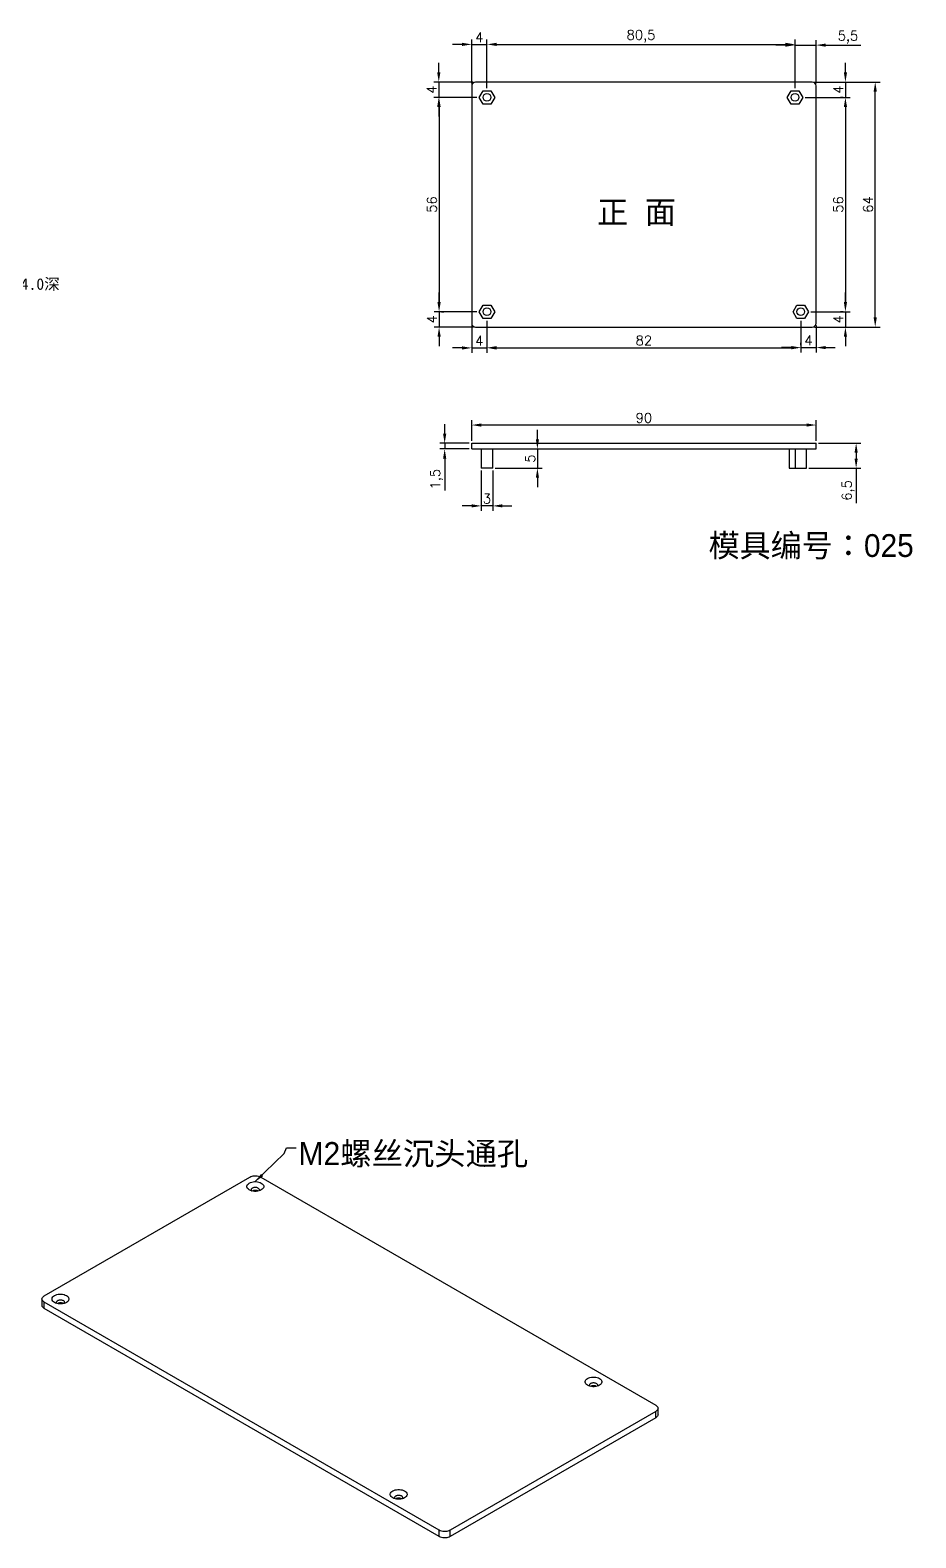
# Model space of a CAD drawing. Header units: millimetres. Extents: x 1426 to 4436, y -331 to 92.
# Drawn here: x 2647 to 2878.4, y -306.5 to 87.4 of the extents above; entities that cross this region are included whole.
import ezdxf

# ---------------------------------------------------------------- set-up
doc = ezdxf.new("R2010")
doc.units = ezdxf.units.MM
doc.styles.add('ST', font='PMingLiU.ttf')
doc.styles.get("Standard").update_dxf_attribs({"font": 'txt', "bigfont": 'gbcbig.shx'})
doc.dimstyles.new('ISO-25', dxfattribs={"dimtxt": 2.5, "dimasz": 2.5, "dimexe": 1.25, "dimexo": 0.625, "dimtad": 1, "dimtxsty": 'Standard', "dimcen": 2.5, "dimadec": 0, "dimazin": 0, "dimtfac": 1, "dimtmove": 0, "dimatfit": 3, "dimfxl": 0, "dimarcsym": 0})

# ---------------------------------------------------------------- blocks, each defined once
blk = doc.blocks.new('*D92')
at = {"color": 0, "lineweight": -2}
for p, q in [((2759.86, 83.63), (2757.36, 83.63)), ((2762.36, 73.42), (2762.36, 84.88)), ((2762.36, 83.63), (2766.36, 83.63)), ((2766.36, 72.17), (2766.36, 84.88)), ((2768.86, 83.63), (2771.36, 83.63))]:
    blk.add_line(p, q, dxfattribs=at)
at = {"color": 0}
for points in [[(2759.86, 84.05), (2759.86, 83.22), (2762.36, 83.63)], [(2768.86, 84.05), (2768.86, 83.22), (2766.36, 83.63)]]:
    blk.add_solid(points, dxfattribs=at)
at = {"layer": 'Defpoints', "color": 0}
for p in [(2766.36, 83.63), (2762.36, 72.8), (2766.36, 71.55)]:
    blk.add_point(p, dxfattribs=at)
at = {"color": 0, "insert": (2764.36, 85.51), "char_height": 2.5, "attachment_point": 5}
blk.add_mtext('4', dxfattribs=at)
blk = doc.blocks.new('*D93')
at = {"color": 0, "lineweight": -2}
for p, q in [((2766.36, 75.68), (2766.36, 84.88)), ((2768.86, 83.63), (2844.36, 83.63)), ((2846.86, 72.17), (2846.86, 84.88))]:
    blk.add_line(p, q, dxfattribs=at)
at = {"color": 0}
for points in [[(2768.86, 84.05), (2768.86, 83.22), (2766.36, 83.63)], [(2844.36, 84.05), (2844.36, 83.22), (2846.86, 83.63)]]:
    blk.add_solid(points, dxfattribs=at)
at = {"layer": 'Defpoints', "color": 0}
for p in [(2846.86, 83.63), (2766.36, 75.06), (2846.86, 71.55)]:
    blk.add_point(p, dxfattribs=at)
at = {"color": 0, "insert": (2806.61, 85.72), "char_height": 2.5, "attachment_point": 5}
blk.add_mtext('80,5', dxfattribs=at)
blk = doc.blocks.new('*D94')
at = {"color": 0, "lineweight": -2}
for p, q in [((2844.36, 83.45), (2841.86, 83.45)), ((2846.86, 72.17), (2846.86, 84.7)), ((2846.86, 83.45), (2852.36, 83.45)), ((2852.36, 73.42), (2852.36, 84.7)), ((2854.86, 83.45), (2864.02, 83.45))]:
    blk.add_line(p, q, dxfattribs=at)
at = {"color": 0}
for points in [[(2844.36, 83.86), (2844.36, 83.03), (2846.86, 83.45)], [(2854.86, 83.86), (2854.86, 83.03), (2852.36, 83.45)]]:
    blk.add_solid(points, dxfattribs=at)
at = {"layer": 'Defpoints', "color": 0}
for p in [(2852.36, 83.45), (2846.86, 71.55), (2852.36, 72.8)]:
    blk.add_point(p, dxfattribs=at)
at = {"color": 0, "insert": (2860.69, 85.53), "char_height": 2.5, "attachment_point": 5}
blk.add_mtext('5,5', dxfattribs=at)
blk = doc.blocks.new('*D95')
at = {"color": 0, "lineweight": -2}
for p, q in [((2753.76, 76.3), (2753.76, 78.8)), ((2762.73, 73.8), (2752.51, 73.8)), ((2753.76, 73.8), (2753.76, 69.8)), ((2763.71, 69.8), (2752.51, 69.8)), ((2753.76, 67.3), (2753.76, 64.8))]:
    blk.add_line(p, q, dxfattribs=at)
at = {"color": 0}
for points in [[(2753.35, 76.3), (2754.18, 76.3), (2753.76, 73.8)], [(2753.35, 67.3), (2754.18, 67.3), (2753.76, 69.8)]]:
    blk.add_solid(points, dxfattribs=at)
at = {"layer": 'Defpoints', "color": 0}
for p in [(2763.36, 73.8), (2753.76, 69.8), (2764.33, 69.8)]:
    blk.add_point(p, dxfattribs=at)
at = {"color": 0, "insert": (2751.89, 71.8), "char_height": 2.5, "attachment_point": 5, "rotation": 90}
blk.add_mtext('4', dxfattribs=at)
blk = doc.blocks.new('*D96')
at = {"color": 0, "lineweight": -2}
for p, q in [((2757.49, 69.8), (2752.58, 69.8)), ((2753.83, 67.3), (2753.83, 16.3)), ((2763.71, 13.8), (2752.58, 13.8))]:
    blk.add_line(p, q, dxfattribs=at)
at = {"color": 0}
for points in [[(2753.42, 67.3), (2754.25, 67.3), (2753.83, 69.8)], [(2753.42, 16.3), (2754.25, 16.3), (2753.83, 13.8)]]:
    blk.add_solid(points, dxfattribs=at)
at = {"layer": 'Defpoints', "color": 0}
for p in [(2758.11, 69.8), (2753.83, 13.8), (2764.33, 13.8)]:
    blk.add_point(p, dxfattribs=at)
at = {"color": 0, "insert": (2751.96, 41.8), "char_height": 2.5, "attachment_point": 5, "rotation": 90}
blk.add_mtext('56', dxfattribs=at)
blk = doc.blocks.new('*D97')
at = {"color": 0, "lineweight": -2}
for p, q in [((2753.84, 16.3), (2753.84, 18.8)), ((2753.84, 13.8), (2753.84, 9.8)), ((2754.46, 13.8), (2755.09, 13.8)), ((2762.73, 9.8), (2752.59, 9.8)), ((2753.84, 7.3), (2753.84, 4.8))]:
    blk.add_line(p, q, dxfattribs=at)
at = {"color": 0}
for points in [[(2753.43, 16.3), (2754.26, 16.3), (2753.84, 13.8)], [(2753.43, 7.3), (2754.26, 7.3), (2753.84, 9.8)]]:
    blk.add_solid(points, dxfattribs=at)
at = {"layer": 'Defpoints', "color": 0}
for p in [(2753.83, 13.8), (2753.84, 9.8), (2763.36, 9.8)]:
    blk.add_point(p, dxfattribs=at)
at = {"color": 0, "insert": (2751.97, 11.8), "char_height": 2.5, "attachment_point": 5, "rotation": 90}
blk.add_mtext('4', dxfattribs=at)
blk = doc.blocks.new('*D98')
at = {"color": 0, "lineweight": -2}
for p, q in [((2762.36, 10.17), (2762.36, 3.1)), ((2766.36, 11.42), (2766.36, 3.1)), ((2759.86, 4.35), (2757.36, 4.35)), ((2762.36, 4.35), (2766.36, 4.35)), ((2768.86, 4.35), (2771.36, 4.35))]:
    blk.add_line(p, q, dxfattribs=at)
at = {"color": 0}
for points in [[(2759.86, 4.76), (2759.86, 3.93), (2762.36, 4.35)], [(2768.86, 4.76), (2768.86, 3.93), (2766.36, 4.35)]]:
    blk.add_solid(points, dxfattribs=at)
at = {"layer": 'Defpoints', "color": 0}
for p in [(2766.36, 12.05), (2762.36, 10.8), (2766.36, 4.35)]:
    blk.add_point(p, dxfattribs=at)
at = {"color": 0, "insert": (2764.36, 6.22), "char_height": 2.5, "attachment_point": 5}
blk.add_mtext('4', dxfattribs=at)
blk = doc.blocks.new('*D99')
at = {"color": 0, "lineweight": -2}
for p, q in [((2848.36, 11.42), (2848.36, 3.15)), ((2766.36, 6.64), (2766.36, 3.15)), ((2768.86, 4.4), (2845.86, 4.4))]:
    blk.add_line(p, q, dxfattribs=at)
at = {"color": 0}
for points in [[(2768.86, 4.82), (2768.86, 3.98), (2766.36, 4.4)], [(2845.86, 4.82), (2845.86, 3.98), (2848.36, 4.4)]]:
    blk.add_solid(points, dxfattribs=at)
at = {"layer": 'Defpoints', "color": 0}
for p in [(2848.36, 12.05), (2766.36, 7.26), (2848.36, 4.4)]:
    blk.add_point(p, dxfattribs=at)
at = {"color": 0, "insert": (2807.36, 6.28), "char_height": 2.5, "attachment_point": 5}
blk.add_mtext('82', dxfattribs=at)
blk = doc.blocks.new('*D100')
at = {"color": 0, "lineweight": -2}
for p, q in [((2852.36, 10.17), (2852.36, 3.19)), ((2845.86, 4.44), (2843.36, 4.44)), ((2848.36, 5.03), (2848.36, 5.69)), ((2848.36, 4.44), (2852.36, 4.44)), ((2854.86, 4.44), (2857.36, 4.44))]:
    blk.add_line(p, q, dxfattribs=at)
at = {"color": 0}
for points in [[(2845.86, 4.85), (2845.86, 4.02), (2848.36, 4.44)], [(2854.86, 4.85), (2854.86, 4.02), (2852.36, 4.44)]]:
    blk.add_solid(points, dxfattribs=at)
at = {"layer": 'Defpoints', "color": 0}
for p in [(2852.36, 10.8), (2848.36, 4.4), (2852.36, 4.44)]:
    blk.add_point(p, dxfattribs=at)
at = {"color": 0, "insert": (2850.36, 6.31), "char_height": 2.5, "attachment_point": 5}
blk.add_mtext('4', dxfattribs=at)
blk = doc.blocks.new('*D101')
at = {"color": 0, "lineweight": -2}
for p, q in [((2860.02, 76.3), (2860.02, 78.8)), ((2851.98, 73.8), (2861.27, 73.8)), ((2860.02, 73.8), (2860.02, 69.8)), ((2849.5, 69.8), (2861.27, 69.8)), ((2860.02, 67.3), (2860.02, 64.8))]:
    blk.add_line(p, q, dxfattribs=at)
at = {"color": 0}
for points in [[(2859.61, 76.3), (2860.44, 76.3), (2860.02, 73.8)], [(2859.61, 67.3), (2860.44, 67.3), (2860.02, 69.8)]]:
    blk.add_solid(points, dxfattribs=at)
at = {"layer": 'Defpoints', "color": 0}
for p in [(2851.36, 73.8), (2848.88, 69.8), (2860.02, 69.8)]:
    blk.add_point(p, dxfattribs=at)
at = {"color": 0, "insert": (2858.15, 71.8), "char_height": 2.5, "attachment_point": 5, "rotation": 90}
blk.add_mtext('4', dxfattribs=at)
blk = doc.blocks.new('*D102')
at = {"color": 0, "lineweight": -2}
for p, q in [((2859.4, 69.8), (2858.77, 69.8)), ((2860.02, 67.3), (2860.02, 16.3)), ((2851, 13.8), (2861.27, 13.8))]:
    blk.add_line(p, q, dxfattribs=at)
at = {"color": 0}
for points in [[(2859.61, 67.3), (2860.44, 67.3), (2860.02, 69.8)], [(2859.61, 16.3), (2860.44, 16.3), (2860.02, 13.8)]]:
    blk.add_solid(points, dxfattribs=at)
at = {"layer": 'Defpoints', "color": 0}
for p in [(2860.02, 69.8), (2850.38, 13.8), (2860.02, 13.8)]:
    blk.add_point(p, dxfattribs=at)
at = {"color": 0, "insert": (2858.15, 41.8), "char_height": 2.5, "attachment_point": 5, "rotation": 90}
blk.add_mtext('56', dxfattribs=at)
blk = doc.blocks.new('*D103')
at = {"color": 0, "lineweight": -2}
for p, q in [((2860.02, 16.3), (2860.02, 18.8)), ((2859.4, 13.8), (2858.77, 13.8)), ((2860.02, 13.8), (2860.02, 9.8)), ((2851.98, 9.8), (2861.27, 9.8)), ((2860.02, 7.3), (2860.02, 4.8))]:
    blk.add_line(p, q, dxfattribs=at)
at = {"color": 0}
for points in [[(2859.61, 16.3), (2860.44, 16.3), (2860.02, 13.8)], [(2859.61, 7.3), (2860.44, 7.3), (2860.02, 9.8)]]:
    blk.add_solid(points, dxfattribs=at)
at = {"layer": 'Defpoints', "color": 0}
for p in [(2860.02, 13.8), (2851.36, 9.8), (2860.02, 9.8)]:
    blk.add_point(p, dxfattribs=at)
at = {"color": 0, "insert": (2858.15, 11.8), "char_height": 2.5, "attachment_point": 5, "rotation": 90}
blk.add_mtext('4', dxfattribs=at)
blk = doc.blocks.new('*D104')
at = {"color": 0, "lineweight": -2}
for p, q in [((2851.98, 73.8), (2869.06, 73.8)), ((2867.81, 12.3), (2867.81, 71.3)), ((2851.98, 9.8), (2869.06, 9.8))]:
    blk.add_line(p, q, dxfattribs=at)
at = {"color": 0}
for points in [[(2867.39, 71.3), (2868.23, 71.3), (2867.81, 73.8)], [(2867.39, 12.3), (2868.23, 12.3), (2867.81, 9.8)]]:
    blk.add_solid(points, dxfattribs=at)
at = {"layer": 'Defpoints', "color": 0}
for p in [(2851.36, 73.8), (2867.81, 73.8), (2851.36, 9.8)]:
    blk.add_point(p, dxfattribs=at)
at = {"color": 0, "insert": (2865.94, 41.8), "char_height": 2.5, "attachment_point": 5, "rotation": 90}
blk.add_mtext('64', dxfattribs=at)
blk = doc.blocks.new('*D105')
at = {"color": 0, "lineweight": -2}
for p, q in [((2762.36, -19.92), (2762.36, -14.55)), ((2852.36, -19.92), (2852.36, -14.55)), ((2849.86, -15.8), (2764.86, -15.8))]:
    blk.add_line(p, q, dxfattribs=at)
at = {"color": 0}
for points in [[(2764.86, -15.38), (2764.86, -16.22), (2762.36, -15.8)], [(2849.86, -15.38), (2849.86, -16.22), (2852.36, -15.8)]]:
    blk.add_solid(points, dxfattribs=at)
at = {"layer": 'Defpoints', "color": 0}
for p in [(2762.36, -15.8), (2762.36, -20.55), (2852.36, -20.55)]:
    blk.add_point(p, dxfattribs=at)
at = {"color": 0, "insert": (2807.36, -13.93), "char_height": 2.5, "attachment_point": 5}
blk.add_mtext('90', dxfattribs=at)
blk = doc.blocks.new('*D106')
at = {"color": 0, "lineweight": -2}
for p, q in [((2755.3, -18.05), (2755.3, -15.55)), ((2761.73, -20.55), (2754.05, -20.55)), ((2761.73, -22.05), (2754.05, -22.05)), ((2755.3, -20.55), (2755.3, -22.05)), ((2755.3, -24.55), (2755.3, -32.88))]:
    blk.add_line(p, q, dxfattribs=at)
at = {"color": 0}
for points in [[(2754.88, -18.05), (2755.72, -18.05), (2755.3, -20.55)], [(2754.88, -24.55), (2755.72, -24.55), (2755.3, -22.05)]]:
    blk.add_solid(points, dxfattribs=at)
at = {"layer": 'Defpoints', "color": 0}
for p in [(2755.3, -22.05), (2762.36, -20.55), (2762.36, -22.05)]:
    blk.add_point(p, dxfattribs=at)
at = {"color": 0, "insert": (2753.22, -29.96), "char_height": 2.5, "attachment_point": 5, "rotation": 90}
blk.add_mtext('1,5', dxfattribs=at)
blk = doc.blocks.new('*D107')
at = {"color": 0, "lineweight": -2}
for p, q in [((2779.53, -19.55), (2779.53, -17.05)), ((2779.41, -22.05), (2780.78, -22.05)), ((2779.53, -22.05), (2779.53, -27.05)), ((2768.48, -27.05), (2780.78, -27.05)), ((2779.53, -29.55), (2779.53, -32.05))]:
    blk.add_line(p, q, dxfattribs=at)
at = {"color": 0}
for points in [[(2779.12, -19.55), (2779.95, -19.55), (2779.53, -22.05)], [(2779.12, -29.55), (2779.95, -29.55), (2779.53, -27.05)]]:
    blk.add_solid(points, dxfattribs=at)
at = {"layer": 'Defpoints', "color": 0}
for p in [(2778.79, -22.05), (2767.86, -27.05), (2779.53, -27.05)]:
    blk.add_point(p, dxfattribs=at)
at = {"color": 0, "insert": (2777.66, -24.55), "char_height": 2.5, "attachment_point": 5, "rotation": 90}
blk.add_mtext('5', dxfattribs=at)
blk = doc.blocks.new('*D108')
at = {"color": 0, "lineweight": -2}
for p, q in [((2852.98, -20.55), (2864.07, -20.55)), ((2862.82, -23.05), (2862.82, -24.55)), ((2850.48, -27.05), (2864.07, -27.05)), ((2862.82, -27.05), (2862.82, -36.21))]:
    blk.add_line(p, q, dxfattribs=at)
at = {"color": 0}
for points in [[(2862.41, -23.05), (2863.24, -23.05), (2862.82, -20.55)], [(2862.41, -24.55), (2863.24, -24.55), (2862.82, -27.05)]]:
    blk.add_solid(points, dxfattribs=at)
at = {"layer": 'Defpoints', "color": 0}
for p in [(2852.36, -20.55), (2849.86, -27.05), (2862.82, -27.05)]:
    blk.add_point(p, dxfattribs=at)
at = {"color": 0, "insert": (2860.74, -32.88), "char_height": 2.5, "attachment_point": 5, "rotation": 90}
blk.add_mtext('6,5', dxfattribs=at)
blk = doc.blocks.new('*D109')
at = {"color": 0, "lineweight": -2}
for p, q in [((2764.86, -27.67), (2764.86, -38.17)), ((2767.86, -27.67), (2767.86, -38.17)), ((2762.36, -36.92), (2759.86, -36.92)), ((2767.86, -36.92), (2764.86, -36.92)), ((2770.36, -36.92), (2772.86, -36.92))]:
    blk.add_line(p, q, dxfattribs=at)
at = {"color": 0}
for points in [[(2762.36, -36.5), (2762.36, -37.33), (2764.86, -36.92)], [(2770.36, -36.5), (2770.36, -37.33), (2767.86, -36.92)]]:
    blk.add_solid(points, dxfattribs=at)
at = {"layer": 'Defpoints', "color": 0}
for p in [(2764.86, -27.05), (2767.86, -27.05), (2764.86, -36.92)]:
    blk.add_point(p, dxfattribs=at)
at = {"color": 0, "insert": (2766.36, -35.04), "char_height": 2.5, "attachment_point": 5}
blk.add_mtext('3', dxfattribs=at)
blk = doc.blocks.new('*D262')
at = {"color": 0, "lineweight": -2}
for p, q in [((2461.37, -188.13), (2461.37, -181.05)), ((4149.79, -185.76), (4131.83, -185.76)), ((4133.08, -237.06), (4133.08, -188.26)), ((2476.81, -190.63), (2460.12, -190.63)), ((2461.37, -194.63), (2461.37, -190.63)), ((2478.81, -194.63), (2460.12, -194.63)), ((2461.37, -197.13), (2461.37, -199.63)), ((4148.51, -239.56), (4131.83, -239.56))]:
    blk.add_line(p, q, dxfattribs=at)
at = {"color": 0}
for points in [[(2460.95, -188.13), (2461.78, -188.13), (2461.37, -190.63)], [(4132.66, -188.26), (4133.5, -188.26), (4133.08, -185.76)], [(2460.95, -197.13), (2461.78, -197.13), (2461.37, -194.63)], [(4132.66, -237.06), (4133.5, -237.06), (4133.08, -239.56)]]:
    blk.add_solid(points, dxfattribs=at)
at = {"layer": 'Defpoints', "color": 0}
for p in [(4133.08, -185.76), (4150.42, -185.76), (2461.37, -190.63), (2477.44, -190.63), (2479.44, -194.63), (4149.14, -239.56)]:
    blk.add_point(p, dxfattribs=at)
at = {"color": 0, "attachment_point": 5, "rotation": 90}
for s, insert, char_height in [('4', (2458.24, -183.34), 5), ('53,8', (4131, -212.66), 2.5)]:
    blk.add_mtext(s, dxfattribs=dict(at, insert=insert, char_height=char_height))
blk = doc.blocks.new('*D263')
at = {"color": 0, "lineweight": -2}
for p, q in [((4144.42, -196.04), (4144.42, -178.9)), ((4146.92, -180.15), (4173.92, -180.15)), ((4176.42, -200.83), (4176.42, -178.9)), ((2593.41, -264.13), (2593.41, -257.05)), ((2603.81, -266.63), (2592.16, -266.63)), ((2593.41, -270.63), (2593.41, -266.63)), ((2593.46, -270.63), (2592.16, -270.63)), ((2593.41, -273.13), (2593.41, -275.63))]:
    blk.add_line(p, q, dxfattribs=at)
at = {"color": 0}
for points in [[(4146.92, -179.74), (4146.92, -180.57), (4144.42, -180.15)], [(4173.92, -179.74), (4173.92, -180.57), (4176.42, -180.15)], [(2592.99, -264.13), (2593.83, -264.13), (2593.41, -266.63)], [(2592.99, -273.13), (2593.83, -273.13), (2593.41, -270.63)]]:
    blk.add_solid(points, dxfattribs=at)
at = {"layer": 'Defpoints', "color": 0}
for p in [(4176.42, -180.15), (4144.42, -196.66), (4176.42, -201.46), (2593.41, -266.63), (2604.44, -266.63), (2594.08, -270.63)]:
    blk.add_point(p, dxfattribs=at)
at = {"color": 0, "insert": (4160.42, -178.28), "char_height": 2.5, "attachment_point": 5}
blk.add_mtext('32', dxfattribs=at)
at = {"color": 0, "insert": (2590.28, -259.34), "char_height": 5, "attachment_point": 5, "rotation": 90}
blk.add_mtext('4', dxfattribs=at)

msp = doc.modelspace()

# ---------------------------------------------------------------- linework, layer by layer
at = {"linetype": 'Continuous'}
for p, q in [((2762.35539, 72.79857), (2762.35539, 10.79857)), ((2851.35539, 73.79857), (2763.35539, 73.79857)), ((2764.33467, 69.79857), (2765.34503, 71.54857)), ((2765.34503, 71.54857), (2767.36576, 71.54857)), ((2767.36576, 71.54857), (2768.37612, 69.79857)), ((2844.83467, 69.79857), (2845.84503, 71.54857)), ((2845.84503, 71.54857), (2847.86576, 71.54857)), ((2847.86576, 71.54857), (2848.87612, 69.79857)), ((2852.35539, 10.79857), (2852.35539, 72.79857)), ((2765.34503, 68.04857), (2764.33467, 69.79857)), ((2767.36576, 68.04857), (2765.34503, 68.04857)), ((2768.37612, 69.79857), (2767.36576, 68.04857)), ((2845.84503, 68.04857), (2844.83467, 69.79857)), ((2847.86576, 68.04857), (2845.84503, 68.04857)), ((2848.87612, 69.79857), (2847.86576, 68.04857)), ((2764.33467, 13.79857), (2765.34503, 15.54857)), ((2765.34503, 12.04857), (2764.33467, 13.79857)), ((2765.34503, 15.54857), (2767.36576, 15.54857)), ((2767.36576, 12.04857), (2765.34503, 12.04857)), ((2767.36576, 15.54857), (2768.37612, 13.79857)), ((2768.37612, 13.79857), (2767.36576, 12.04857)), ((2846.33467, 13.79857), (2847.34503, 15.54857)), ((2847.34503, 12.04857), (2846.33467, 13.79857)), ((2847.34503, 15.54857), (2849.36576, 15.54857)), ((2849.36576, 12.04857), (2847.34503, 12.04857)), ((2849.36576, 15.54857), (2850.37612, 13.79857)), ((2850.37612, 13.79857), (2849.36576, 12.04857)), ((2763.35539, 9.79857), (2851.35539, 9.79857)), ((2762.35539, -22.04632), (2762.35539, -20.54632)), ((2762.35539, -20.54632), (2763.35539, -20.54632)), ((2762.35539, -22.04632), (2852.35539, -22.04632)), ((2763.35539, -20.54632), (2852.35539, -20.54632)), ((2764.85539, -22.04632), (2764.85539, -27.04632)), ((2767.85539, -27.04632), (2767.85539, -22.04632)), ((2845.35539, -22.04632), (2845.35539, -27.04632)), ((2846.85539, -22.04632), (2846.85539, -27.04632)), ((2849.85539, -27.04632), (2849.85539, -22.04632)), ((2852.35539, -22.04632), (2852.35539, -20.54632)), ((2767.85539, -27.04632), (2764.85539, -27.04632)), ((2845.35539, -27.04632), (2849.85539, -27.04632))]:
    msp.add_line(p, q, dxfattribs=at)
for p, q in [((2650.65666, -243.29337), (2704.39678, -212.2668)), ((2707.2252, -212.2668), (2810.46279, -271.87048)), ((2650.07087, -244.10986), (2650.07087, -245.74286)), ((2753.89425, -304.53003), (2650.65666, -244.92635)), ((2650.65666, -246.55935), (2650.65666, -244.92635)), ((2753.89425, -306.16303), (2650.65666, -246.55935)), ((2810.46279, -273.50346), (2756.72268, -304.53003)), ((2810.46279, -275.13646), (2756.72268, -306.16303)), ((2810.46279, -275.13646), (2810.46279, -273.50346)), ((2811.04858, -274.31997), (2811.04858, -272.68697)), ((2753.89425, -306.16303), (2753.89425, -304.53003)), ((2756.72268, -306.16303), (2756.72268, -304.53003))]:
    msp.add_line(p, q)
for points in [[(2704.39678, -212.2668, 0), (2704.66384, -212.13742, 0), (2704.96575, -212.03679, 0), (2705.29335, -211.96795, 0), (2705.63668, -211.93299, 0), (2705.9853, -211.93299, 0), (2706.32863, -211.96795, 0), (2706.65623, -212.03679, 0), (2706.95814, -212.13742, 0), (2707.2252, -212.2668, 0)], [(2704.25533, -215.61439, 0), (2704.00884, -215.44479, 0), (2703.8171, -215.25304, 0), (2703.68594, -215.04499, 0), (2703.61936, -214.82695, 0), (2703.61936, -214.60555, 0), (2703.68596, -214.38751, 0), (2703.81712, -214.17946, 0), (2704.00887, -213.98772, 0), (2704.25535, -213.81813, 0)], [(2707.36665, -215.61439, 0), (2707.07288, -215.75671, 0), (2706.74078, -215.86741, 0), (2706.38042, -215.94314, 0), (2706.00276, -215.98159, 0), (2705.61928, -215.98159, 0), (2705.24162, -215.94315, 0), (2704.88126, -215.86743, 0), (2704.54915, -215.75673, 0), (2704.25538, -215.61442, 0), (2704.25533, -215.61439, 0)], [(2704.25535, -213.81813, 0), (2704.54912, -213.67581, 0), (2704.88123, -213.56511, 0), (2705.24159, -213.48939, 0), (2705.61925, -213.45094, 0), (2706.00273, -213.45094, 0), (2706.38039, -213.48939, 0), (2706.74075, -213.56511, 0), (2707.07286, -213.67581, 0), (2707.36662, -213.81813, 0), (2707.61312, -213.98773, 0), (2707.80487, -214.17948, 0), (2707.93603, -214.38753, 0), (2708.00262, -214.60557, 0), (2708.00262, -214.82697, 0), (2707.93603, -215.04501, 0), (2707.80487, -215.25306, 0), (2707.61312, -215.4448, 0), (2707.36665, -215.61439, 0)], [(2705.03317, -215.16535, 0), (2704.90992, -215.25015, 0), (2704.81405, -215.34602, 0), (2704.74847, -215.45005, 0), (2704.71517, -215.55907, 0), (2704.71099, -215.61442, 0)], [(2704.71099, -215.61442, 0), (2704.7277, -215.7247, 0), (2704.77733, -215.83163, 0), (2704.78202, -215.83894, 0)], [(2706.59404, -215.90324, 0), (2706.448, -215.83152, 0), (2706.28259, -215.77552, 0), (2706.10286, -215.73695, 0), (2705.91426, -215.71699, 0), (2705.72252, -215.71625, 0), (2705.53347, -215.73473, 0), (2705.35286, -215.77189, 0), (2705.18616, -215.82659, 0), (2705.03844, -215.89718, 0), (2705.02793, -215.90324, 0)], [(2706.91099, -215.61442, 0), (2706.89428, -215.50414, 0), (2706.84465, -215.39721, 0), (2706.76362, -215.29688, 0), (2706.65364, -215.2062, 0), (2706.51806, -215.12792, 0), (2706.36099, -215.06442, 0), (2706.18721, -215.01764, 0), (2706.002, -214.98899, 0), (2705.81099, -214.97934, 0), (2705.61998, -214.98899, 0), (2705.43477, -215.01764, 0), (2705.26099, -215.06442, 0), (2705.10392, -215.12792, 0), (2705.03317, -215.16535, 0)], [(2706.83996, -215.83894, 0), (2706.89185, -215.73237, 0), (2706.91091, -215.62221, 0), (2706.91099, -215.61442, 0)], [(2650.07087, -244.10986, 0), (2650.10126, -243.90935, 0), (2650.19149, -243.71493, 0), (2650.33882, -243.53252, 0), (2650.53878, -243.36764, 0), (2650.65666, -243.29337, 0)], [(2650.65666, -244.92635, 0), (2650.43257, -244.77216, 0), (2650.25826, -244.59785, 0), (2650.13902, -244.40872, 0), (2650.07848, -244.2105, 0), (2650.07087, -244.10986, 0)], [(2653.34364, -245.00799, 0), (2653.09715, -244.83838, 0), (2652.90541, -244.64664, 0), (2652.77426, -244.43859, 0), (2652.70767, -244.22054, 0), (2652.70767, -243.99914, 0), (2652.77427, -243.7811, 0), (2652.90544, -243.57305, 0), (2653.09718, -243.38131, 0), (2653.34367, -243.21172, 0)], [(2653.34367, -243.21172, 0), (2653.63743, -243.06941, 0), (2653.96954, -242.95871, 0), (2654.3299, -242.88298, 0), (2654.70756, -242.84454, 0), (2655.09104, -242.84454, 0), (2655.4687, -242.88298, 0), (2655.82906, -242.95871, 0), (2656.16117, -243.06941, 0), (2656.45494, -243.21172, 0), (2656.70143, -243.38133, 0), (2656.89318, -243.57307, 0), (2657.02434, -243.78112, 0), (2657.09093, -243.99916, 0), (2657.09093, -244.22056, 0), (2657.02434, -244.4386, 0), (2656.89318, -244.64665, 0), (2656.70143, -244.83839, 0), (2656.45496, -245.00799, 0)], [(2650.65666, -246.55935, 0), (2650.43257, -246.40517, 0), (2650.25826, -246.23086, 0), (2650.13902, -246.04172, 0), (2650.07848, -245.8435, 0), (2650.07087, -245.74286, 0)], [(2656.45496, -245.00799, 0), (2656.16119, -245.1503, 0), (2655.82909, -245.26101, 0), (2655.46873, -245.33674, 0), (2655.09107, -245.37519, 0), (2654.70759, -245.37519, 0), (2654.32993, -245.33675, 0), (2653.96957, -245.26102, 0), (2653.63746, -245.15032, 0), (2653.34369, -245.00801, 0), (2653.34364, -245.00799, 0)], [(2654.12148, -244.55894, 0), (2653.99823, -244.64375, 0), (2653.90236, -244.73962, 0), (2653.83678, -244.84364, 0), (2653.80349, -244.95266, 0), (2653.7993, -245.00801, 0)], [(2653.7993, -245.00801, 0), (2653.81601, -245.11829, 0), (2653.86564, -245.22522, 0), (2653.87033, -245.23253, 0)], [(2655.68236, -245.29684, 0), (2655.53631, -245.22511, 0), (2655.37091, -245.16911, 0), (2655.19117, -245.13055, 0), (2655.00257, -245.11059, 0), (2654.81084, -245.10984, 0), (2654.62179, -245.12833, 0), (2654.44117, -245.16548, 0), (2654.27447, -245.22019, 0), (2654.12676, -245.29077, 0), (2654.11624, -245.29684, 0)], [(2655.9993, -245.00801, 0), (2655.98259, -244.89773, 0), (2655.93296, -244.7908, 0), (2655.85193, -244.69047, 0), (2655.74195, -244.59979, 0), (2655.60637, -244.52151, 0), (2655.4493, -244.45802, 0), (2655.27552, -244.41123, 0), (2655.09031, -244.38258, 0), (2654.8993, -244.37293, 0), (2654.70829, -244.38258, 0), (2654.52308, -244.41123, 0), (2654.3493, -244.45802, 0), (2654.19223, -244.52151, 0), (2654.12148, -244.55894, 0)], [(2655.92827, -245.23253, 0), (2655.98016, -245.12596, 0), (2655.99922, -245.01581, 0), (2655.9993, -245.00801, 0)], [(2792.64368, -266.64494, 0), (2792.39718, -266.47533, 0), (2792.20545, -266.28359, 0), (2792.07429, -266.07554, 0), (2792.00771, -265.8575, 0), (2792.00771, -265.63609, 0), (2792.07431, -265.41805, 0), (2792.20547, -265.21, 0), (2792.39722, -265.01826, 0), (2792.6437, -264.84868, 0)], [(2795.75499, -266.64494, 0), (2795.46123, -266.78726, 0), (2795.12913, -266.89796, 0), (2794.76877, -266.97369, 0), (2794.39111, -267.01214, 0), (2794.00763, -267.01214, 0), (2793.62997, -266.9737, 0), (2793.2696, -266.89798, 0), (2792.93749, -266.78728, 0), (2792.64372, -266.64496, 0), (2792.64368, -266.64494, 0)], [(2792.6437, -264.84868, 0), (2792.93747, -264.70636, 0), (2793.26958, -264.59566, 0), (2793.62993, -264.51993, 0), (2794.00759, -264.48149, 0), (2794.39108, -264.48149, 0), (2794.76874, -264.51993, 0), (2795.1291, -264.59566, 0), (2795.4612, -264.70636, 0), (2795.75497, -264.84868, 0), (2796.00147, -265.01828, 0), (2796.19321, -265.21002, 0), (2796.32437, -265.41807, 0), (2796.39096, -265.63611, 0), (2796.39096, -265.85751, 0), (2796.32437, -266.07555, 0), (2796.19321, -266.2836, 0), (2796.00147, -266.47535, 0), (2795.75499, -266.64494, 0)], [(2793.42152, -266.19589, 0), (2793.29827, -266.2807, 0), (2793.2024, -266.37657, 0), (2793.13682, -266.48059, 0), (2793.10352, -266.58961, 0), (2793.09934, -266.64496, 0)], [(2793.09934, -266.64496, 0), (2793.11605, -266.75524, 0), (2793.16567, -266.86217, 0), (2793.17037, -266.86948, 0)], [(2794.98239, -266.93379, 0), (2794.83634, -266.86206, 0), (2794.67094, -266.80606, 0), (2794.49121, -266.7675, 0), (2794.30261, -266.74754, 0), (2794.11087, -266.74679, 0), (2793.92182, -266.76528, 0), (2793.7412, -266.80244, 0), (2793.57451, -266.85714, 0), (2793.42679, -266.92772, 0), (2793.41628, -266.93379, 0)], [(2795.29934, -266.64496, 0), (2795.28262, -266.53468, 0), (2795.233, -266.42775, 0), (2795.15196, -266.32742, 0), (2795.04199, -266.23674, 0), (2794.9064, -266.15846, 0), (2794.74934, -266.09497, 0), (2794.57556, -266.04818, 0), (2794.39035, -266.01953, 0), (2794.19934, -266.00988, 0), (2794.00832, -266.01953, 0), (2793.82311, -266.04818, 0), (2793.64934, -266.09497, 0), (2793.49227, -266.15846, 0), (2793.42152, -266.19589, 0)], [(2795.2283, -266.86948, 0), (2795.2802, -266.76291, 0), (2795.29925, -266.65276, 0), (2795.29934, -266.64496, 0)], [(2810.46279, -271.87048, 0), (2810.68688, -272.02466, 0), (2810.86119, -272.19897, 0), (2810.98043, -272.38811, 0), (2811.04097, -272.58633, 0), (2811.04858, -272.68697, 0)], [(2811.04858, -272.68697, 0), (2811.01819, -272.88748, 0), (2810.92796, -273.08189, 0), (2810.78063, -273.26431, 0), (2810.58067, -273.42919, 0), (2810.46279, -273.50346, 0)], [(2811.04858, -274.31997, 0), (2811.01819, -274.52048, 0), (2810.92796, -274.7149, 0), (2810.78063, -274.89731, 0), (2810.58067, -275.06219, 0), (2810.46279, -275.13646, 0)], [(2741.73199, -296.03853, 0), (2741.4855, -295.86892, 0), (2741.29376, -295.67718, 0), (2741.1626, -295.46913, 0), (2741.09602, -295.25109, 0), (2741.09602, -295.02969, 0), (2741.16262, -294.81165, 0), (2741.29378, -294.6036, 0), (2741.48553, -294.41186, 0), (2741.73201, -294.24227, 0)], [(2741.73201, -294.24227, 0), (2742.02578, -294.09995, 0), (2742.35789, -293.98925, 0), (2742.71825, -293.91353, 0), (2743.09591, -293.87508, 0), (2743.47939, -293.87508, 0), (2743.85705, -293.91353, 0), (2744.21741, -293.98925, 0), (2744.54952, -294.09995, 0), (2744.84328, -294.24227, 0), (2745.08978, -294.41187, 0), (2745.28153, -294.60361, 0), (2745.41268, -294.81167, 0), (2745.47928, -295.02971, 0), (2745.47928, -295.25111, 0), (2745.41268, -295.46915, 0), (2745.28153, -295.6772, 0), (2745.08978, -295.86894, 0), (2744.84331, -296.03853, 0)], [(2744.84331, -296.03853, 0), (2744.54954, -296.18085, 0), (2744.21744, -296.29155, 0), (2743.85708, -296.36728, 0), (2743.47942, -296.40573, 0), (2743.09594, -296.40573, 0), (2742.71828, -296.36729, 0), (2742.35792, -296.29157, 0), (2742.02581, -296.18087, 0), (2741.73204, -296.03856, 0), (2741.73199, -296.03853, 0)], [(2742.50983, -295.58949, 0), (2742.38658, -295.67429, 0), (2742.29071, -295.77016, 0), (2742.22513, -295.87419, 0), (2742.19183, -295.98321, 0), (2742.18765, -296.03856, 0)], [(2742.18765, -296.03856, 0), (2742.20436, -296.14884, 0), (2742.25399, -296.25577, 0), (2742.25868, -296.26308, 0)], [(2744.0707, -296.32738, 0), (2743.92466, -296.25565, 0), (2743.75925, -296.19966, 0), (2743.57952, -296.16109, 0), (2743.39092, -296.14113, 0), (2743.19918, -296.14039, 0), (2743.01013, -296.15887, 0), (2742.82952, -296.19603, 0), (2742.66282, -296.25073, 0), (2742.5151, -296.32132, 0), (2742.50459, -296.32738, 0)], [(2744.38765, -296.03856, 0), (2744.37094, -295.92828, 0), (2744.32131, -295.82135, 0), (2744.24028, -295.72102, 0), (2744.1303, -295.63034, 0), (2743.99471, -295.55206, 0), (2743.83765, -295.48856, 0), (2743.66387, -295.44178, 0), (2743.47866, -295.41313, 0), (2743.28765, -295.40348, 0), (2743.09664, -295.41313, 0), (2742.91143, -295.44178, 0), (2742.73765, -295.48856, 0), (2742.58058, -295.55206, 0), (2742.50983, -295.58949, 0)], [(2744.31661, -296.26308, 0), (2744.36851, -296.15651, 0), (2744.38757, -296.04635, 0), (2744.38765, -296.03856, 0)], [(2756.72268, -304.53003, 0), (2756.45562, -304.6594, 0), (2756.1537, -304.76004, 0), (2755.8261, -304.82888, 0), (2755.48277, -304.86383, 0), (2755.13415, -304.86383, 0), (2754.79083, -304.82888, 0), (2754.46323, -304.76004, 0), (2754.16131, -304.6594, 0), (2753.89425, -304.53003, 0)], [(2756.72268, -306.16303, 0), (2756.45562, -306.29241, 0), (2756.1537, -306.39304, 0), (2755.8261, -306.46188, 0), (2755.48277, -306.49684, 0), (2755.13415, -306.49684, 0), (2754.79083, -306.46188, 0), (2754.46323, -306.39304, 0), (2754.16131, -306.29241, 0), (2753.89425, -306.16303, 0)]]:
    msp.add_polyline3d(points)
at = {"color": 2}
for centre in [(2766.35539, 69.81652), (2846.85539, 69.81652), (2766.35539, 13.81652), (2848.35539, 13.81652)]:
    msp.add_circle(centre, 1, dxfattribs=at)
at = {"linetype": 'Continuous'}
for centre, start, end in [((2763.35539, 72.79857), 90, 180), ((2851.35539, 72.79857), 0, 90), ((2763.35539, 10.79857), 180, 270), ((2851.35539, 10.79857), 270, 0)]:
    msp.add_arc(centre, 1, start, end, dxfattribs=at)

# ---------------------------------------------------------------- texts
at = {"color": 3, "style": 'ST'}
msp.add_text('正  面', height=5.958716, dxfattribs=at).set_placement((2795.1336, 36.8411))
at = {"style": 'ST'}
msp.add_text('模具编号：025', height=5.958716, dxfattribs=at).set_placement((2824.22897, -50.25969))
at = {"color": 1, "attachment_point": 1, "style": 'ST'}
for s, insert, char_height, width in [('4-{\\fSimSun|b0|i0|c134|p54;铆柱 内孔M3牙 4.0深}', (2612.4069, 22.52973), 3, 51.8), ('M2{\\fSimSun|b0|i0|c134|p54;螺丝沉头通孔}', (2717.1036, -203.11293), 6, 88.9818182)]:
    msp.add_mtext(s, dxfattribs=dict(at, insert=insert, char_height=char_height, width=width))

# ---------------------------------------------------------------- dimensions: what is measured, and where the dimension line sits
at = {"color": 1}
for base, p1, p2, picture, middle in [((2766.35539, 83.63313), (2762.35539, 72.79857), (2766.35539, 71.54857), '*D92', (2764.35539, 85.50813)), ((2852.35539, 83.44619), (2846.85539, 71.54857), (2852.35539, 72.79857), '*D94', (2860.68873, 85.52953)), ((2766.35539, 4.34654), (2762.35539, 10.79857), (2766.35539, 12.04857), '*D98', (2764.35539, 6.22154)), ((2848.35539, 4.4002), (2766.35539, 7.26006), (2848.35539, 12.04857), '*D99', (2807.35539, 6.2752)), ((2852.35539, 4.43655), (2848.35539, 4.4002), (2852.35539, 10.79857), '*D100', (2850.35539, 6.31155)), ((2762.35539, -15.80047), (2852.35539, -20.54632), (2762.35539, -20.54632), '*D105', (2807.35539, -13.92547)), ((2764.85539, -36.91679), (2767.85539, -27.04632), (2764.85539, -27.04632), '*D109', (2766.35539, -35.04179))]:
    dim = msp.add_linear_dim(base=base, p1=p1, p2=p2, dimstyle='ISO-25', dxfattribs=at)
    dim.commit()
    dim.dimension.update_dxf_attribs({"geometry": picture, "text_midpoint": middle})
dim = msp.add_linear_dim(base=(2846.85539, 83.63313), p1=(2766.35539, 75.05555), p2=(2846.85539, 71.54857), dimstyle='ISO-25', dxfattribs=at)
dim.commit()
dim.dimension.update_dxf_attribs({"geometry": '*D93', "text_midpoint": (2806.60539, 83.63313), "dimtype": 160})
for base, p1, p2, picture, middle in [((2753.76357, 69.79857), (2763.35539, 73.79857), (2764.33467, 69.79857), '*D95', (2751.88857, 71.79857)), ((2860.02226, 69.79857), (2851.35539, 73.79857), (2848.87612, 69.79857), '*D101', (2858.14726, 71.79857)), ((2753.83245, 13.79857), (2758.11162, 69.79857), (2764.33467, 13.79857), '*D96', (2751.95745, 41.79857)), ((2753.84303, 9.79857), (2753.83245, 13.79857), (2763.35539, 9.79857), '*D97', (2751.96803, 11.79857)), ((2860.02226, 9.79857), (2860.02226, 13.79857), (2851.35539, 9.79857), '*D103', (2858.14726, 11.79857)), ((2755.29999, -22.04632), (2762.35539, -20.54632), (2762.35539, -22.04632), '*D106', (2753.21665, -29.96298)), ((2779.53211, -27.04632), (2778.78626, -22.04632), (2767.85539, -27.04632), '*D107', (2777.65711, -24.54632)), ((2862.82289, -27.04632), (2852.35539, -20.54632), (2849.85539, -27.04632), '*D108', (2860.73956, -32.87965))]:
    dim = msp.add_linear_dim(base=base, p1=p1, p2=p2, angle=90, dimstyle='ISO-25', dxfattribs=at)
    dim.commit()
    dim.dimension.update_dxf_attribs({"geometry": picture, "text_midpoint": middle})
for base, p1, p2, picture, middle in [((2867.81106, 73.79857), (2851.35539, 9.79857), (2851.35539, 73.79857), '*D104', (2867.81106, 41.79857)), ((2860.02226, 13.79857), (2860.02226, 69.79857), (2850.37612, 13.79857), '*D102', (2860.02226, 41.79857))]:
    dim = msp.add_linear_dim(base=base, p1=p1, p2=p2, angle=90, dimstyle='ISO-25', dxfattribs=at)
    dim.commit()
    dim.dimension.update_dxf_attribs({"geometry": picture, "text_midpoint": middle, "dimtype": 160})
for base, p1, p2, angle, picture, middle in [((2593.4091, -266.62874), (2594.08075, -270.62874), (2604.43786, -266.62874), 90, '*D263', (2590.2841, -259.33707)), ((2461.36794, -190.62874), (2479.43786, -194.62874), (2477.43786, -190.62874), 270, '*D262', (2458.24294, -183.33707))]:
    dim = msp.add_linear_dim(base=base, p1=p1, p2=p2, angle=angle, dimstyle='ISO-25', override={"dimtxt": 5}, dxfattribs=at)
    dim.commit()
    dim.dimension.update_dxf_attribs({"geometry": picture, "text_midpoint": middle})
for base, p1, p2, angle, picture, middle in [((4176.4164, -180.15193), (4144.4164, -196.66392), (4176.4164, -201.45772), 180, '*D263', (4160.4164, -178.27693)), ((4133.08023, -185.7551), (4149.1378, -239.5551), (4150.4164, -185.7551), 90, '*D262', (4130.99689, -212.6551))]:
    dim = msp.add_linear_dim(base=base, p1=p1, p2=p2, angle=angle, dimstyle='ISO-25')
    dim.commit()
    dim.dimension.update_dxf_attribs({"geometry": picture, "text_midpoint": middle})

# ---------------------------------------------------------------- leaders
at = {"color": 1, "annotation_type": 0, "has_hookline": 1, "hookline_direction": 0}
for points, override, text_width in [([(2600.18255, 15.52212), (2607.77261, 21.02973), (2611.6569, 21.02973)], {"dimexe": 1, "dimgap": 0.75, "dimtad": 0}, 43.77452), ([(2705.81099, -213.45094), (2713.35007, -206.11293), (2713.9786, -204.61293), (2716.4786, -204.61293)], {"dimgap": 0.625, "dimtad": 0}, 62.40601)]:
    msp.add_leader(points, dimstyle='ISO-25', override=override, dxfattribs=dict(at, text_width=text_width))

doc.saveas('drawing.dxf')
